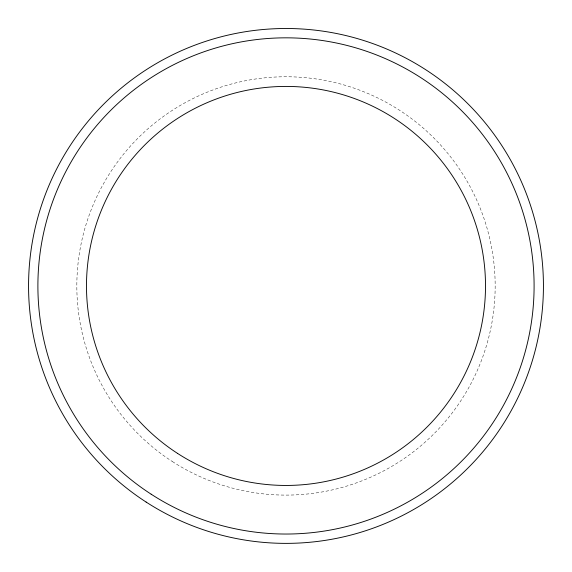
<?xml version="1.0" encoding="UTF-8"?>
<svg xmlns="http://www.w3.org/2000/svg" width="572" height="572" viewBox="0 0 572 572"><rect width="100%" height="100%" fill="white"/><g stroke="black" fill="none" stroke-linecap="round" stroke-linejoin="round"><path stroke-width="0.43" stroke-dasharray="2.86 2.15" d="M172.351 461.532A209.166 209.166 0 0 0 494.894 296.553A209.166 209.166 0 0 0 190.741 99.714A209.166 209.166 0 0 0 172.351 461.532"/><path stroke-width="0.86" d="M146.125 502.059A257.436 257.436 0 0 0 543.1 298.999A257.436 257.436 0 0 0 168.761 56.742A257.436 257.436 0 0 0 146.125 502.059M177.599 453.432A199.514 199.514 0 0 0 485.249 296.06A199.514 199.514 0 0 0 195.138 108.308A199.514 199.514 0 0 0 177.599 453.432M151.194 494.222A248.105 248.105 0 0 0 533.776 298.527A248.105 248.105 0 0 0 173.009 65.051A248.105 248.105 0 0 0 151.194 494.222"/></g></svg>
